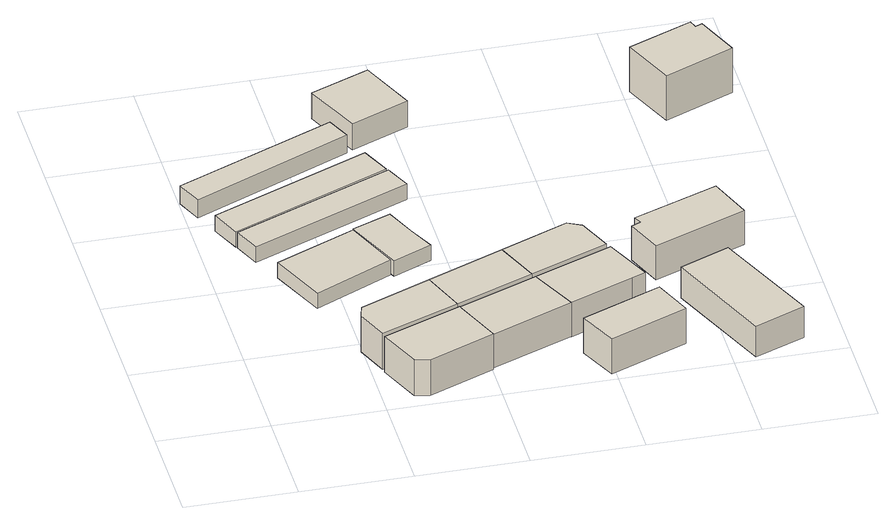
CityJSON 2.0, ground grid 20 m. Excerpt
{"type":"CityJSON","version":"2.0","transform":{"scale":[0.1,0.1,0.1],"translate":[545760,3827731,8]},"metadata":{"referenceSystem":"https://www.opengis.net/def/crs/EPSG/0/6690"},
"CityObjects":{
"building1":{"type":"Building","attributes":{"計測周辺長":54.12,"1/2500図郭":111,"区名":"住吉区","町丁目名称":"山之内５丁目","街区番号":3,"class":"3001","usage":"431","measuredHeight":3,"storeysAboveGround":1,"BuildingDetailAttribute.buildingRoofEdgeArea":177.17,"BuildingDetailAttribute.buildingStructureType":"601","BuildingDetailAttribute.buildingStructureOrgType":"1","BuildingDetailAttribute.detailedUsage":"1740","BuildingDetailAttribute.specifiedBuildingCoverageRate":0.8,"BuildingDetailAttribute.surveyYear":2017,"BuildingRiverFloodingRiskAttribute.description":"2","BuildingRiverFloodingRiskAttribute.rank":"1","BuildingRiverFloodingRiskAttribute.depth":0.088,"BuildingRiverFloodingRiskAttribute.adminType":"1","BuildingRiverFloodingRiskAttribute.scale":"1","BuildingRiverFloodingRiskAttribute.duration":2.03,"BuildingIDAttribute.prefecture":"27","BuildingIDAttribute.city":"27120"},"geometry":[{"type":"Solid","lod":"1","boundaries":[[[[0,1,2,3]],[[2,4,5,3]],[[1,6,4,2]],[[0,7,6,1]],[[3,5,7,0]],[[4,6,7,5]]]]}]},
"building2":{"type":"Building","attributes":{"計測周辺長":24.86,"1/2500図郭":111,"区名":"住吉区","町丁目名称":"山之内５丁目","街区番号":3,"class":"3001","usage":"411","measuredHeight":7.3,"storeysAboveGround":2,"BuildingDetailAttribute.buildingRoofEdgeArea":33.59,"BuildingDetailAttribute.buildingStructureType":"601","BuildingDetailAttribute.buildingStructureOrgType":"1","BuildingDetailAttribute.detailedUsage":"1120","BuildingDetailAttribute.specifiedBuildingCoverageRate":0.8,"BuildingDetailAttribute.surveyYear":2017,"BuildingRiverFloodingRiskAttribute.description":"2","BuildingRiverFloodingRiskAttribute.rank":"1","BuildingRiverFloodingRiskAttribute.depth":0.035,"BuildingRiverFloodingRiskAttribute.adminType":"1","BuildingRiverFloodingRiskAttribute.scale":"1","BuildingRiverFloodingRiskAttribute.duration":4,"BuildingIDAttribute.prefecture":"27","BuildingIDAttribute.city":"27120"},"geometry":[{"type":"Solid","lod":"1","boundaries":[[[[8,9,10,11,12]],[[11,13,14,12]],[[10,15,13,11]],[[9,16,15,10]],[[8,17,16,9]],[[12,14,17,8]],[[13,15,16,17,14]]]]}]},
"building3":{"type":"Building","attributes":{"計測周辺長":27.92,"1/2500図郭":111,"区名":"住吉区","町丁目名称":"山之内５丁目","街区番号":3,"class":"3001","usage":"411","measuredHeight":7.2,"storeysAboveGround":2,"BuildingDetailAttribute.buildingRoofEdgeArea":39.5,"BuildingDetailAttribute.buildingStructureType":"601","BuildingDetailAttribute.buildingStructureOrgType":"1","BuildingDetailAttribute.detailedUsage":"1120","BuildingDetailAttribute.specifiedBuildingCoverageRate":0.8,"BuildingDetailAttribute.surveyYear":2017,"BuildingRiverFloodingRiskAttribute.description":"2","BuildingRiverFloodingRiskAttribute.rank":"1","BuildingRiverFloodingRiskAttribute.depth":0.235,"BuildingRiverFloodingRiskAttribute.adminType":"1","BuildingRiverFloodingRiskAttribute.scale":"1","BuildingRiverFloodingRiskAttribute.duration":4,"BuildingIDAttribute.prefecture":"27","BuildingIDAttribute.city":"27120"},"geometry":[{"type":"Solid","lod":"1","boundaries":[[[[18,19,20,21,22]],[[21,23,24,22]],[[20,25,23,21]],[[19,26,25,20]],[[18,27,26,19]],[[22,24,27,18]],[[23,25,26,27,24]]]]}]},
"building4":{"type":"Building","attributes":{"計測周辺長":72.86,"1/2500図郭":111,"区名":"住吉区","町丁目名称":"山之内５丁目","街区番号":3,"class":"3001","usage":"431","measuredHeight":3.7,"storeysAboveGround":1,"BuildingDetailAttribute.buildingRoofEdgeArea":156.82,"BuildingDetailAttribute.buildingStructureType":"601","BuildingDetailAttribute.buildingStructureOrgType":"1","BuildingDetailAttribute.detailedUsage":"1740","BuildingDetailAttribute.specifiedBuildingCoverageRate":0.8,"BuildingDetailAttribute.surveyYear":2017,"BuildingRiverFloodingRiskAttribute.description":"2","BuildingRiverFloodingRiskAttribute.rank":"1","BuildingRiverFloodingRiskAttribute.depth":0.07,"BuildingRiverFloodingRiskAttribute.adminType":"1","BuildingRiverFloodingRiskAttribute.scale":"1","BuildingRiverFloodingRiskAttribute.duration":2.53,"BuildingIDAttribute.prefecture":"27","BuildingIDAttribute.city":"27120"},"geometry":[{"type":"Solid","lod":"1","boundaries":[[[[28,29,30,31]],[[30,32,33,31]],[[29,34,32,30]],[[28,35,34,29]],[[31,33,35,28]],[[32,34,35,33]]]]}]},
"building5":{"type":"Building","attributes":{"計測周辺長":86,"1/2500図郭":111,"区名":"住吉区","町丁目名称":"山之内５丁目","街区番号":3,"class":"3001","usage":"431","measuredHeight":3.2,"storeysAboveGround":1,"BuildingDetailAttribute.buildingRoofEdgeArea":275.14,"BuildingDetailAttribute.buildingStructureType":"601","BuildingDetailAttribute.buildingStructureOrgType":"1","BuildingDetailAttribute.detailedUsage":"1740","BuildingDetailAttribute.specifiedBuildingCoverageRate":0.8,"BuildingDetailAttribute.surveyYear":2017,"BuildingRiverFloodingRiskAttribute.description":"2","BuildingRiverFloodingRiskAttribute.rank":"1","BuildingRiverFloodingRiskAttribute.depth":0.07,"BuildingRiverFloodingRiskAttribute.adminType":"1","BuildingRiverFloodingRiskAttribute.scale":"1","BuildingRiverFloodingRiskAttribute.duration":2.53,"BuildingIDAttribute.prefecture":"27","BuildingIDAttribute.city":"27120"},"geometry":[{"type":"Solid","lod":"1","boundaries":[[[[36,37,38,39]],[[38,40,41,39]],[[37,42,40,38]],[[36,43,42,37]],[[39,41,43,36]],[[40,42,43,41]]]]}]},
"building6":{"type":"Building","attributes":{"計測周辺長":86,"1/2500図郭":111,"区名":"住吉区","町丁目名称":"山之内５丁目","街区番号":3,"class":"3001","usage":"431","measuredHeight":3.2,"storeysAboveGround":1,"BuildingDetailAttribute.buildingRoofEdgeArea":275.14,"BuildingDetailAttribute.buildingStructureType":"601","BuildingDetailAttribute.buildingStructureOrgType":"1","BuildingDetailAttribute.detailedUsage":"1740","BuildingDetailAttribute.specifiedBuildingCoverageRate":0.8,"BuildingDetailAttribute.surveyYear":2017,"BuildingRiverFloodingRiskAttribute.description":"2","BuildingRiverFloodingRiskAttribute.rank":"1","BuildingRiverFloodingRiskAttribute.depth":0.188,"BuildingRiverFloodingRiskAttribute.adminType":"1","BuildingRiverFloodingRiskAttribute.scale":"1","BuildingRiverFloodingRiskAttribute.duration":2.53,"BuildingIDAttribute.prefecture":"27","BuildingIDAttribute.city":"27120"},"geometry":[{"type":"Solid","lod":"1","boundaries":[[[[44,45,46,47]],[[46,48,49,47]],[[45,50,48,46]],[[44,51,50,45]],[[47,49,51,44]],[[48,50,51,49]]]]}]},
"building7":{"type":"Building","attributes":{"class":"3001","measuredHeight":3.1,"BuildingDetailAttribute.specifiedBuildingCoverageRate":0.8,"BuildingDetailAttribute.surveyYear":2017,"BuildingRiverFloodingRiskAttribute.description":"2","BuildingRiverFloodingRiskAttribute.rank":"1","BuildingRiverFloodingRiskAttribute.depth":0.006,"BuildingRiverFloodingRiskAttribute.adminType":"1","BuildingRiverFloodingRiskAttribute.scale":"1","BuildingRiverFloodingRiskAttribute.duration":2.03,"BuildingIDAttribute.prefecture":"27","BuildingIDAttribute.city":"27120"},"geometry":[{"type":"Solid","lod":"1","boundaries":[[[[52,53,54,55,56]],[[55,57,58,56]],[[54,59,57,55]],[[53,60,59,54]],[[52,61,60,53]],[[56,58,61,52]],[[57,59,60,61,58]]]]}]},
"building8":{"type":"Building","attributes":{"計測周辺長":25.75,"1/2500図郭":111,"区名":"住吉区","町丁目名称":"山之内５丁目","街区番号":3,"class":"3001","usage":"411","measuredHeight":7,"storeysAboveGround":2,"BuildingDetailAttribute.buildingRoofEdgeArea":36.62,"BuildingDetailAttribute.buildingStructureType":"601","BuildingDetailAttribute.buildingStructureOrgType":"1","BuildingDetailAttribute.detailedUsage":"1120","BuildingDetailAttribute.specifiedBuildingCoverageRate":0.8,"BuildingDetailAttribute.surveyYear":2017,"BuildingRiverFloodingRiskAttribute.description":"2","BuildingRiverFloodingRiskAttribute.rank":"1","BuildingRiverFloodingRiskAttribute.depth":0.135,"BuildingRiverFloodingRiskAttribute.adminType":"1","BuildingRiverFloodingRiskAttribute.scale":"1","BuildingRiverFloodingRiskAttribute.duration":4,"BuildingIDAttribute.prefecture":"27","BuildingIDAttribute.city":"27120"},"geometry":[{"type":"Solid","lod":"1","boundaries":[[[[62,63,64,65]],[[64,14,66,65]],[[63,17,14,64]],[[62,67,17,63]],[[65,66,67,62]],[[14,17,67,66]]]]}]},
"building9":{"type":"Building","attributes":{"計測周辺長":28.59,"1/2500図郭":111,"区名":"住吉区","町丁目名称":"山之内５丁目","街区番号":3,"class":"3001","usage":"411","measuredHeight":6.9,"storeysAboveGround":2,"BuildingDetailAttribute.buildingRoofEdgeArea":43.6,"BuildingDetailAttribute.buildingStructureType":"601","BuildingDetailAttribute.buildingStructureOrgType":"1","BuildingDetailAttribute.detailedUsage":"1120","BuildingDetailAttribute.specifiedBuildingCoverageRate":0.8,"BuildingDetailAttribute.surveyYear":2017,"BuildingRiverFloodingRiskAttribute.description":"2","BuildingRiverFloodingRiskAttribute.rank":"1","BuildingRiverFloodingRiskAttribute.depth":0.235,"BuildingRiverFloodingRiskAttribute.adminType":"1","BuildingRiverFloodingRiskAttribute.scale":"1","BuildingRiverFloodingRiskAttribute.duration":4,"BuildingIDAttribute.prefecture":"27","BuildingIDAttribute.city":"27120"},"geometry":[{"type":"Solid","lod":"1","boundaries":[[[[68,69,70,71]],[[70,72,73,71]],[[69,74,72,70]],[[68,75,74,69]],[[71,73,75,68]],[[72,74,75,73]]]]}]},
"building10":{"type":"Building","attributes":{"計測周辺長":46.04,"1/2500図郭":111,"区名":"住吉区","町丁目名称":"山之内５丁目","街区番号":3,"class":"3001","usage":"431","measuredHeight":5.3,"storeysAboveGround":1,"BuildingDetailAttribute.buildingRoofEdgeArea":132.47,"BuildingDetailAttribute.buildingStructureType":"610","BuildingDetailAttribute.buildingStructureOrgType":"2","BuildingDetailAttribute.detailedUsage":"1720","BuildingDetailAttribute.specifiedBuildingCoverageRate":0.8,"BuildingDetailAttribute.surveyYear":2017,"BuildingRiverFloodingRiskAttribute.description":"2","BuildingRiverFloodingRiskAttribute.rank":"1","BuildingRiverFloodingRiskAttribute.depth":0.1,"BuildingRiverFloodingRiskAttribute.adminType":"1","BuildingRiverFloodingRiskAttribute.scale":"1","BuildingRiverFloodingRiskAttribute.duration":1.02,"BuildingIDAttribute.prefecture":"27","BuildingIDAttribute.city":"27120"},"geometry":[{"type":"Solid","lod":"1","boundaries":[[[[76,77,78,79]],[[78,80,81,79]],[[77,82,80,78]],[[76,83,82,77]],[[79,81,83,76]],[[80,82,83,81]]]]}]},
"building11":{"type":"Building","attributes":{"計測周辺長":25.82,"1/2500図郭":111,"区名":"住吉区","町丁目名称":"山之内５丁目","街区番号":3,"class":"3001","usage":"411","measuredHeight":7.1,"storeysAboveGround":2,"BuildingDetailAttribute.buildingRoofEdgeArea":38.4,"BuildingDetailAttribute.buildingStructureType":"601","BuildingDetailAttribute.buildingStructureOrgType":"1","BuildingDetailAttribute.detailedUsage":"1120","BuildingDetailAttribute.specifiedBuildingCoverageRate":0.8,"BuildingDetailAttribute.surveyYear":2017,"BuildingRiverFloodingRiskAttribute.description":"2","BuildingRiverFloodingRiskAttribute.rank":"1","BuildingRiverFloodingRiskAttribute.depth":0.106,"BuildingRiverFloodingRiskAttribute.adminType":"1","BuildingRiverFloodingRiskAttribute.scale":"1","BuildingRiverFloodingRiskAttribute.duration":2.17,"BuildingIDAttribute.prefecture":"27","BuildingIDAttribute.city":"27120"},"geometry":[{"type":"Solid","lod":"1","boundaries":[[[[84,85,86,87,88]],[[87,89,67,88]],[[86,90,89,87]],[[85,91,90,86]],[[84,66,91,85]],[[88,67,66,84]],[[89,90,91,66,67]]]]}]},
"building12":{"type":"Building","attributes":{"計測周辺長":28.71,"1/2500図郭":111,"区名":"住吉区","町丁目名称":"山之内５丁目","街区番号":3,"class":"3001","usage":"411","measuredHeight":7,"storeysAboveGround":2,"BuildingDetailAttribute.buildingRoofEdgeArea":45.32,"BuildingDetailAttribute.buildingStructureType":"601","BuildingDetailAttribute.buildingStructureOrgType":"1","BuildingDetailAttribute.detailedUsage":"1120","BuildingDetailAttribute.specifiedBuildingCoverageRate":0.8,"BuildingDetailAttribute.surveyYear":2017,"BuildingRiverFloodingRiskAttribute.description":"2","BuildingRiverFloodingRiskAttribute.rank":"1","BuildingRiverFloodingRiskAttribute.depth":0.235,"BuildingRiverFloodingRiskAttribute.adminType":"1","BuildingRiverFloodingRiskAttribute.scale":"1","BuildingRiverFloodingRiskAttribute.duration":4,"BuildingIDAttribute.prefecture":"27","BuildingIDAttribute.city":"27120"},"geometry":[{"type":"Solid","lod":"1","boundaries":[[[[92,93,94,95,96]],[[95,97,75,96]],[[94,98,97,95]],[[93,99,98,94]],[[92,73,99,93]],[[96,75,73,92]],[[97,98,99,73,75]]]]}]},
"building13":{"type":"Building","attributes":{"計測周辺長":24.07,"1/2500図郭":111,"区名":"住吉区","町丁目名称":"山之内５丁目","街区番号":3,"class":"3001","usage":"411","measuredHeight":7.2,"storeysAboveGround":2,"BuildingDetailAttribute.buildingRoofEdgeArea":33.12,"BuildingDetailAttribute.buildingStructureType":"601","BuildingDetailAttribute.buildingStructureOrgType":"1","BuildingDetailAttribute.detailedUsage":"1120","BuildingDetailAttribute.specifiedBuildingCoverageRate":0.8,"BuildingDetailAttribute.surveyYear":2017,"BuildingRiverFloodingRiskAttribute.description":"2","BuildingRiverFloodingRiskAttribute.rank":"1","BuildingRiverFloodingRiskAttribute.depth":0.456,"BuildingRiverFloodingRiskAttribute.adminType":"1","BuildingRiverFloodingRiskAttribute.scale":"1","BuildingRiverFloodingRiskAttribute.duration":4.25,"BuildingIDAttribute.prefecture":"27","BuildingIDAttribute.city":"27120"},"geometry":[{"type":"Solid","lod":"1","boundaries":[[[[100,101,102,103]],[[102,104,105,103]],[[101,106,104,102]],[[100,107,106,101]],[[103,105,107,100]],[[104,106,107,105]]]]}]},
"building14":{"type":"Building","attributes":{"計測周辺長":27.88,"1/2500図郭":111,"区名":"住吉区","町丁目名称":"山之内５丁目","街区番号":3,"class":"3001","usage":"411","measuredHeight":6.3,"storeysAboveGround":2,"BuildingDetailAttribute.buildingRoofEdgeArea":39.85,"BuildingDetailAttribute.buildingStructureType":"601","BuildingDetailAttribute.buildingStructureOrgType":"1","BuildingDetailAttribute.detailedUsage":"1120","BuildingDetailAttribute.specifiedBuildingCoverageRate":0.8,"BuildingDetailAttribute.surveyYear":2017,"BuildingRiverFloodingRiskAttribute.description":"2","BuildingRiverFloodingRiskAttribute.rank":"1","BuildingRiverFloodingRiskAttribute.depth":0.356,"BuildingRiverFloodingRiskAttribute.adminType":"1","BuildingRiverFloodingRiskAttribute.scale":"1","BuildingRiverFloodingRiskAttribute.duration":4.25,"BuildingIDAttribute.prefecture":"27","BuildingIDAttribute.city":"27120"},"geometry":[{"type":"Solid","lod":"1","boundaries":[[[[108,109,110,111]],[[110,112,113,111]],[[109,114,112,110]],[[108,115,114,109]],[[111,113,115,108]],[[112,114,115,113]]]]}]},
"building15":{"type":"Building","attributes":{"計測周辺長":25.44,"1/2500図郭":111,"区名":"住吉区","町丁目名称":"山之内５丁目","街区番号":3,"class":"3001","usage":"411","measuredHeight":6.9,"storeysAboveGround":2,"BuildingDetailAttribute.buildingRoofEdgeArea":34.42,"BuildingDetailAttribute.buildingStructureType":"601","BuildingDetailAttribute.buildingStructureOrgType":"1","BuildingDetailAttribute.detailedUsage":"1120","BuildingDetailAttribute.specifiedBuildingCoverageRate":0.8,"BuildingDetailAttribute.surveyYear":2017,"BuildingRiverFloodingRiskAttribute.description":"2","BuildingRiverFloodingRiskAttribute.rank":"1","BuildingRiverFloodingRiskAttribute.depth":0.027,"BuildingRiverFloodingRiskAttribute.adminType":"1","BuildingRiverFloodingRiskAttribute.scale":"1","BuildingRiverFloodingRiskAttribute.duration":1.65,"BuildingIDAttribute.prefecture":"27","BuildingIDAttribute.city":"27120"},"geometry":[{"type":"Solid","lod":"1","boundaries":[[[[116,117,118,119,120,121]],[[120,122,123,121]],[[119,124,122,120]],[[118,125,124,119]],[[117,126,125,118]],[[116,127,126,117]],[[121,123,127,116]],[[122,124,125,126,127,123]]]]}]},
"building16":{"type":"Building","attributes":{"計測周辺長":48.8,"1/2500図郭":111,"区名":"住吉区","町丁目名称":"山之内５丁目","街区番号":3,"class":"3001","usage":"411","measuredHeight":9.1,"storeysAboveGround":2,"BuildingDetailAttribute.buildingRoofEdgeArea":143.41,"BuildingDetailAttribute.buildingStructureType":"610","BuildingDetailAttribute.buildingStructureOrgType":"2","BuildingDetailAttribute.detailedUsage":"1110","BuildingDetailAttribute.specifiedBuildingCoverageRate":0.8,"BuildingDetailAttribute.surveyYear":2017,"BuildingRiverFloodingRiskAttribute.description":"2","BuildingRiverFloodingRiskAttribute.rank":"1","BuildingRiverFloodingRiskAttribute.depth":0.105,"BuildingRiverFloodingRiskAttribute.adminType":"1","BuildingRiverFloodingRiskAttribute.scale":"1","BuildingRiverFloodingRiskAttribute.duration":0,"BuildingIDAttribute.prefecture":"27","BuildingIDAttribute.city":"27120"},"geometry":[{"type":"Solid","lod":"1","boundaries":[[[[128,129,130,131,132,133]],[[132,134,135,133]],[[131,136,134,132]],[[130,137,136,131]],[[129,138,137,130]],[[128,139,138,129]],[[133,135,139,128]],[[134,136,137,138,139,135]]]]}]}
},
"vertices":[
[296,380,10],[153,312,10],[109,416,10],[255,481,10],[109,416,41],[255,481,41],[153,312,41],[296,380,41],
[362,171,8],[219,115,8],[196,174,8],[202,198,8],[332,252,8],[202,198,81],[332,252,81],[196,174,81],[219,115,81],[362,171,81],
[401,74,6],[280,24,6],[253,31,6],[221,109,6],[364,166,6],[221,109,79],[364,166,79],[253,31,79],[280,24,79],[401,74,79],
[2,673,5],[290,798,5],[309,754,5],[21,625,5],[309,754,42],[21,625,42],[290,798,42],[2,673,42],
[39,577,8],[327,699,8],[351,644,8],[63,522,8],[351,644,40],[63,522,40],[327,699,40],[39,577,40],
[64,517,10],[353,638,10],[374,590,10],[84,468,10],[374,590,42],[84,468,42],[353,638,42],[64,517,42],
[325,509,12],[348,454,12],[371,404,12],[300,372,12],[255,481,12],[300,372,43],[255,481,43],[371,404,43],[348,454,43],[325,509,43],
[504,228,11],[362,171,11],[332,252,11],[471,310,11],[471,310,81],[504,228,81],
[550,135,9],[401,74,9],[364,166,9],[509,224,9],[364,166,78],[509,224,78],[401,74,78],[550,135,78],
[273,858,11],[380,902,11],[424,797,11],[318,752,11],[424,797,64],[318,752,64],[380,902,64],[273,858,64],
[471,310,10],[595,362,10],[620,349,10],[646,285,10],[504,228,10],[646,285,81],[620,349,81],[595,362,81],
[509,224,8],[652,281,8],[691,193,8],[666,183,8],[550,135,8],[666,183,78],[691,193,78],[652,281,78],
[559,85,7],[704,145,7],[733,73,7],[591,14,7],[733,73,79],[591,14,79],[704,145,79],[559,85,79],
[756,206,7],[846,244,7],[930,45,7],[838,7,7],[930,45,70],[838,7,70],[846,244,70],[756,206,70],
[726,263,10],[700,330,10],[717,338,10],[710,353,10],[865,413,10],[895,331,10],[865,413,79],[895,331,79],[710,353,79],[717,338,79],[700,330,79],[726,263,79],
[810,811,12],[927,860,12],[932,845,12],[945,850,12],[978,768,12],[851,714,12],[978,768,103],[851,714,103],[945,850,103],[932,845,103],[927,860,103],[810,811,103]
]}
